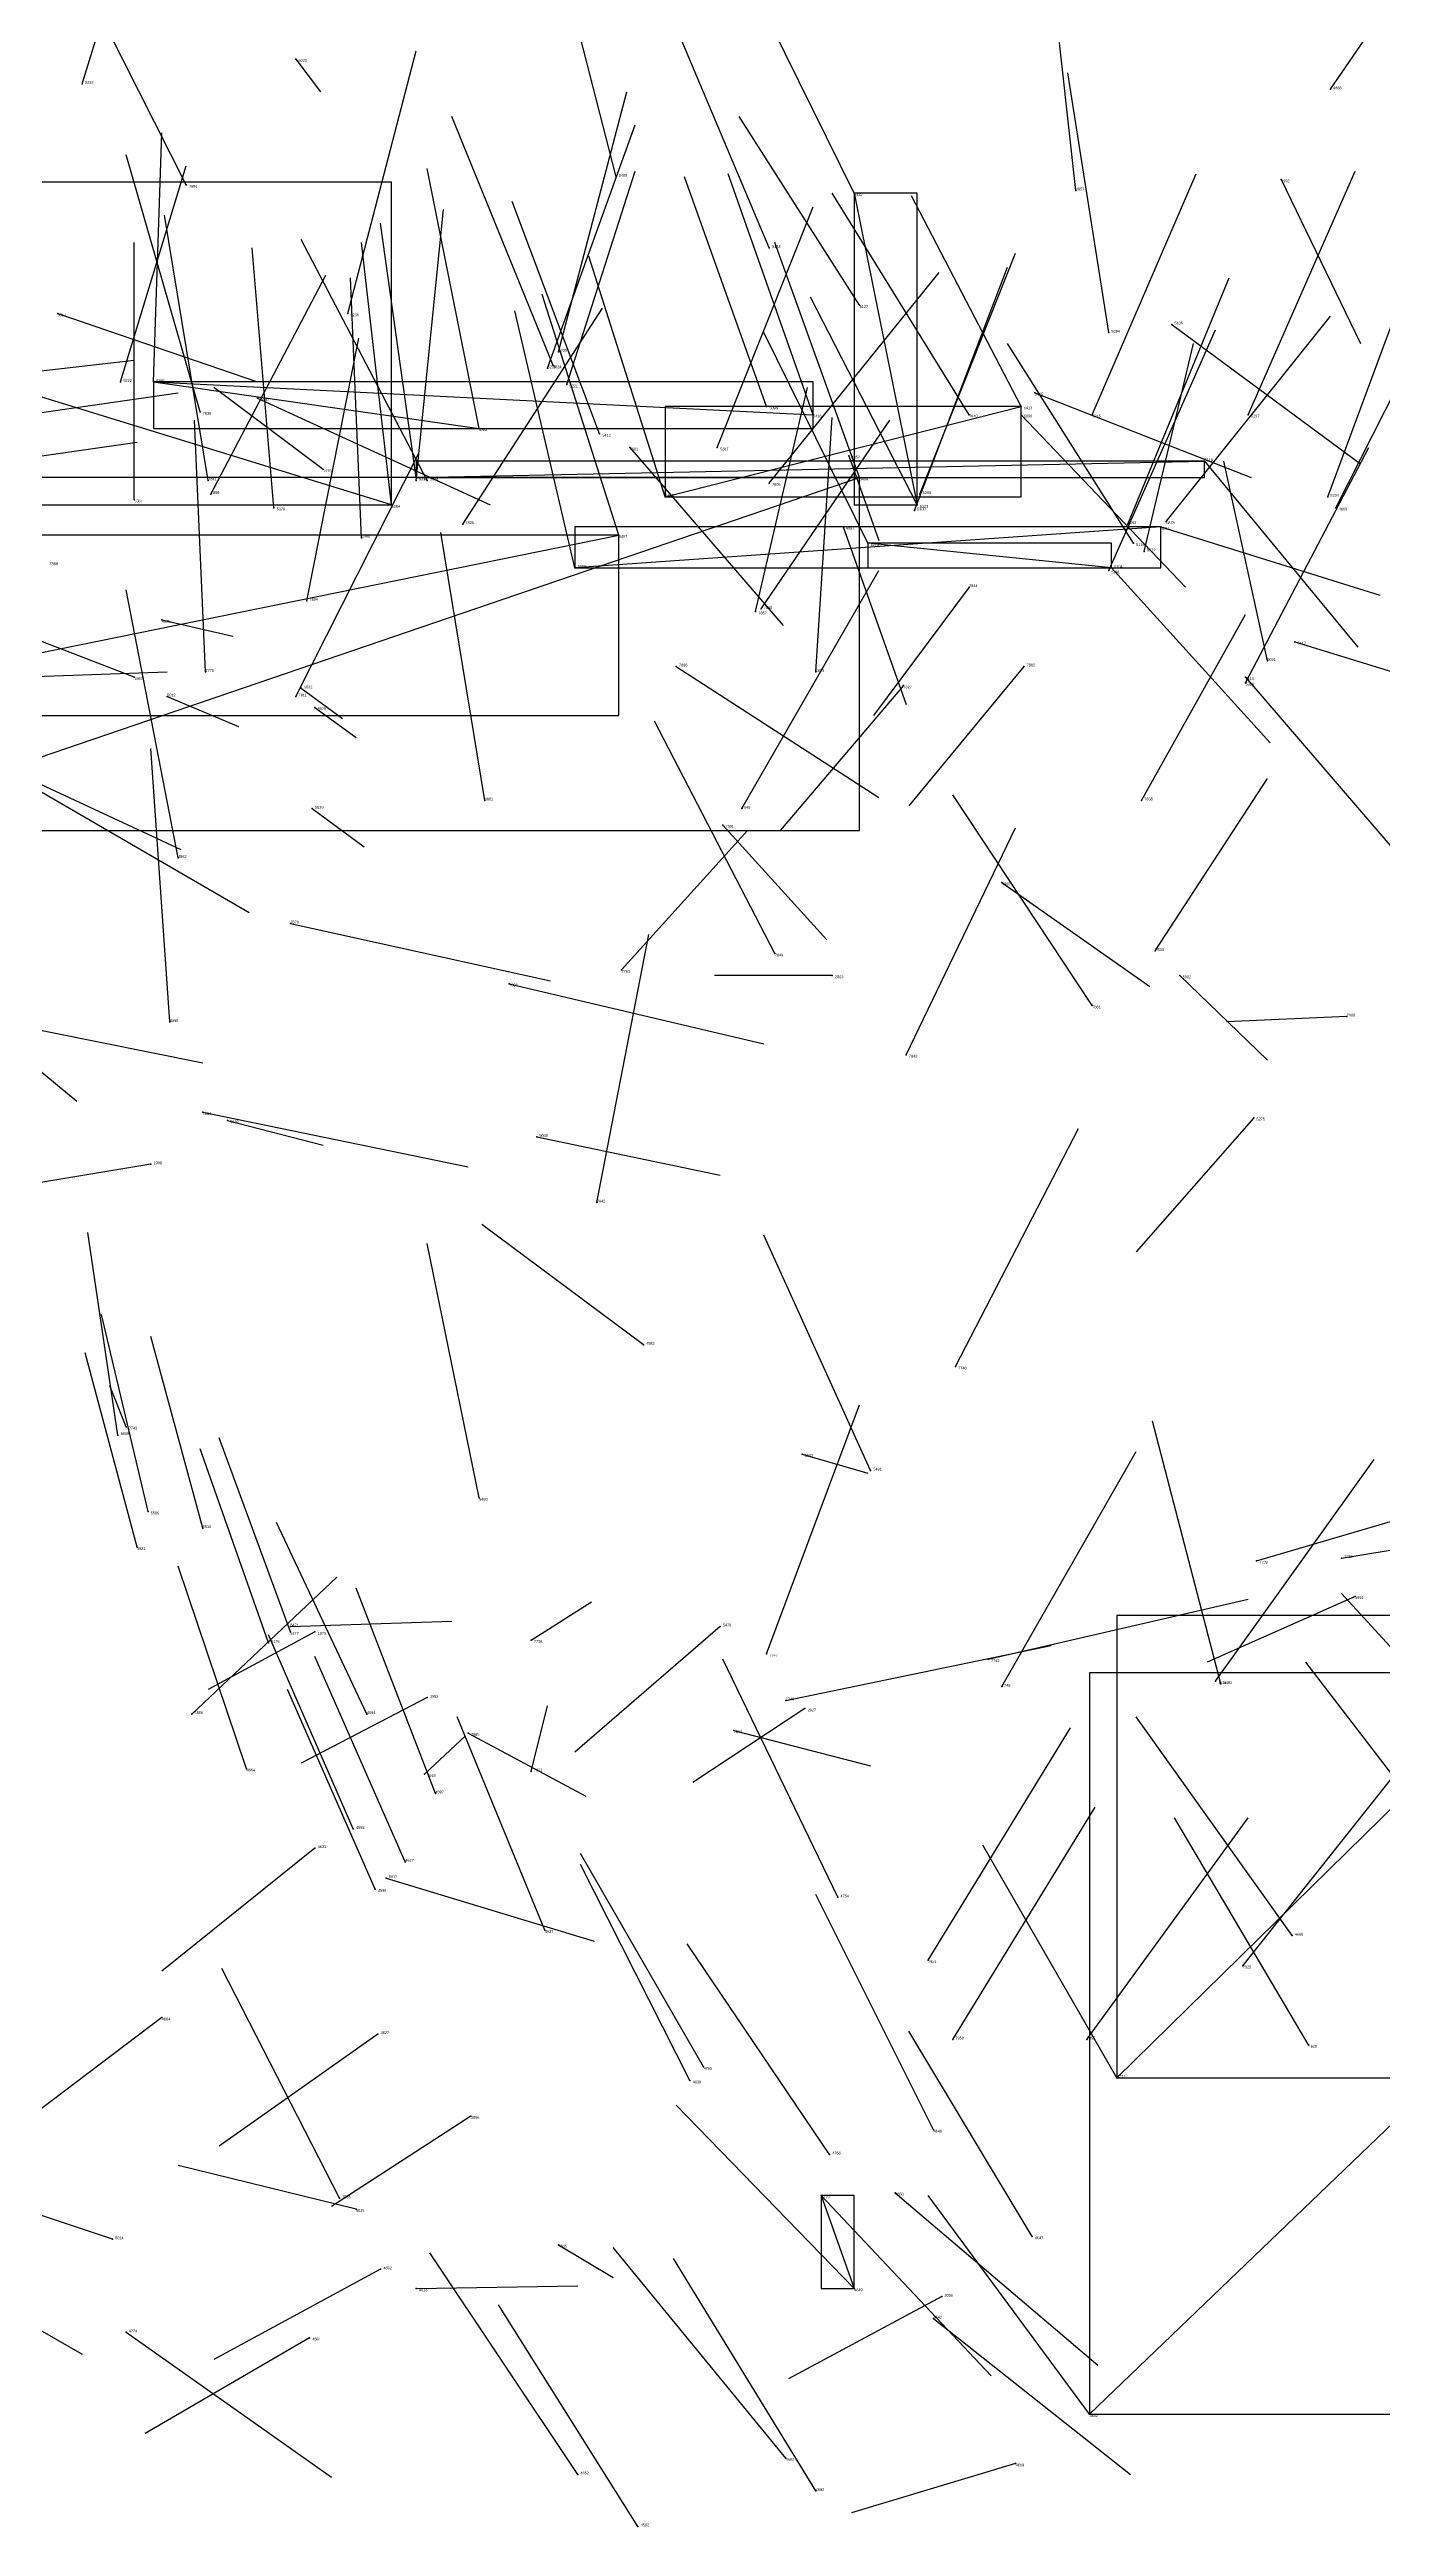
# Model space of a CAD drawing. Extents: x 59.1 to 70.8, y 600.3 to 605.1.
# Drawn here: x 68.806 to 69.293, y 603.572 to 604.478 of the extents above; entities that cross this region are included whole.
import ezdxf

# ---------------------------------------------------------------- set-up
doc = ezdxf.new("R2010")
doc.units = 0
for name, color, linetype in [('Clients', 3, 'CONTINUOUS'), ('Facilities', 3, 'CONTINUOUS'), ('Facilities_lines', 3, 'CONTINUOUS'), ('Min_max_boxes', 1, 'CONTINUOUS'), ('Normals', 1, 'CONTINUOUS'), ('Source_points', 5, 'CONTINUOUS'), ('Text', 3, 'CONTINUOUS')]:
    doc.layers.add(name, color=color, linetype=linetype)

msp = doc.modelspace()

# ---------------------------------------------------------------- linework, layer by layer
at = {"layer": 'Clients', "color": 5}
for p in [(69.085, 604.344, 455.883), (69.161, 604.347, 456), (68.963, 604.339, 455.884), (69.228, 604.327, 456.064), (69.102, 604.321, 455.944), (69.123, 604.311, 456.103), (69.014, 604.3, 455.913), (69.105, 604.297, 456.041), (68.998, 604.288, 455.849), (69.1, 603.659, 456.923), (69.186, 603.613, 457.175)]:
    msp.add_point(p, dxfattribs=at)
at = {"layer": 'Facilities', "color": 3}
for p in [(68.896, 604.474, 457.59), (68.818, 604.465, 454.705), (69.274, 604.463, 458.307), (69.013, 604.431, 455.925), (68.856, 604.428, 460.005), (69.1, 604.425, 455.892), (69.181, 604.426, 457.741), (69.256, 604.43, 457.382), (69.069, 604.405, 456.026), (68.809, 604.381, 455.513), (68.915, 604.381, 454.738), (69.102, 604.384, 456.117), (69.216, 604.377, 456.094), (69.193, 604.374, 455.212), (68.988, 604.361, 454.638), (68.99, 604.362, 457.678), (68.992, 604.367, 454.739), (68.832, 604.356, 454.251), (68.844, 604.356, 455.75), (68.882, 604.35, 460.753), (68.995, 604.355, 454.256), (69.166, 604.352, 456.22), (68.861, 604.345, 459.923), (69.068, 604.347, 456.044), (69.142, 604.344, 459.939), (69.161, 604.344, 456.169), (69.187, 604.344, 454.688), (69.244, 604.344, 454.628), (69.007, 604.337, 455.767), (69.018, 604.332, 460.291), (69.05, 604.332, 454.706), (68.906, 604.324, 449.609), (69.098, 604.329, 457.573), (68.864, 604.32, 459.929), (68.865, 604.315, 459.135), (68.94, 604.321, 455.786), (68.94, 604.32, 455.119), (68.944, 604.32, 457.686), (69.031, 604.314, 455.98), (69.069, 604.319, 458.556), (69.124, 604.315, 454.614), (69.273, 604.314, 454.578), (68.837, 604.313, 455.686), (68.888, 604.31, 455.564), (68.931, 604.311, 455.818), (69.122, 604.309, 454.702), (69.214, 604.305, 458.414), (69.276, 604.31, 458.383), (68.92, 604.299, 455.754), (68.957, 604.304, 459.151), (69.096, 604.303, 457.31), (69.2, 604.304, 454.662), (69.202, 604.297, 456.046), (69.212, 604.303, 456.23), (69.193, 604.287, 454.699), (69.194, 604.288, 456.168), (69.206, 604.294, 454.333), (69.142, 604.281, 459.268), (68.847, 604.269, 457.564), (68.9, 604.276, 458.55), (69.064, 604.272, 459.464), (69.066, 604.273, 459.178), (69.261, 604.261, 456.225), (68.863, 604.25, 458.549), (69.035, 604.252, 460.353), (69.086, 604.25, 458.321), (69.162, 604.252, 459.214), (69.251, 604.254, 457.377), (68.837, 604.248, 448.862), (68.849, 604.241, 457.533), (68.896, 604.241, 459.124), (68.898, 604.244, 457.48), (69.118, 604.245, 459.174), (69.243, 604.248, 456.099), (69.243, 604.246, 454.695), (68.903, 604.237, 457.502), (68.902, 604.2, 457.495), (68.965, 604.203, 458.28), (69.059, 604.2, 459.126), (69.205, 604.203, 459.401), (69.052, 604.194, 457.289), (68.853, 604.182, 458.32), (69.154, 604.173, 457.306), (68.894, 604.158, 460.662), (69.071, 604.147, 459.952), (69.21, 604.148, 459.224), (68.974, 604.136, 460.606), (69.015, 604.141, 462.052), (69.092, 604.139, 449.714), (69.219, 604.139, 457.339), (69.187, 604.128, 460.106), (69.28, 604.124, 449.815), (68.85, 604.122, 458.226), (69.119, 604.11, 459.196), (68.862, 604.089, 460.644), (69.246, 604.087, 454.298), (68.871, 604.086, 457.487), (68.984, 604.08, 457.259), (68.843, 604.07, 449.49), (69.006, 604.056, 459.476), (69.023, 604.004, 457.21), (69.137, 603.996, 459.116), (68.831, 603.971, 456.243), (68.834, 603.974, 462.141), (69.081, 603.964, 457.599), (69.106, 603.958, 458.286), (68.842, 603.943, 456.267), (68.963, 603.948, 458.325), (68.862, 603.937, 456.297), (68.838, 603.93, 456.405), (69.247, 603.925, 461.407), (69.278, 603.926, 462.012), (69.283, 603.912, 449.519), (68.894, 603.901, 457.638), (68.894, 603.899, 456.349), (68.903, 603.899, 449.583), (69.051, 603.901, 454.158), (68.886, 603.895, 456.29), (68.982, 603.896, 462.203), (69.068, 603.891, 459.309), (69.149, 603.889, 461.868), (69.154, 603.879, 459.105), (69.232, 603.881, 458.987), (69.234, 603.88, 458.29), (68.944, 603.875, 449.436), (69.075, 603.874, 461.783), (69.082, 603.871, 449.592), (68.858, 603.869, 453.965), (68.922, 603.869, 456.406), (68.959, 603.862, 461.952), (69.056, 603.863, 462.029), (68.878, 603.849, 456.423), (68.943, 603.847, 462.21), (68.982, 603.848, 462.328), (68.947, 603.84, 456.461), (68.917, 603.827, 456.339), (68.903, 603.82, 454.016), (68.929, 603.809, 460.822), (68.936, 603.815, 456.559), (68.925, 603.805, 456.496), (69.094, 603.802, 458.24), (68.987, 603.79, 456.573), (69.127, 603.779, 459.042), (69.26, 603.788, 456.846), (69.242, 603.777, 458.98), (68.847, 603.758, 454.044), (68.926, 603.752, 454.008), (69.136, 603.75, 459.028), (69.185, 603.75, 459.113), (69.266, 603.748, 456.785), (69.04, 603.735, 456.692), (69.045, 603.74, 456.758), (69.196, 603.736, 456.862), (68.96, 603.722, 449.292), (69.129, 603.717, 456.787), (69.091, 603.708, 456.871), (68.912, 603.692, 459.78), (69.088, 603.693, 456.824), (69.115, 603.694, 456.959), (68.918, 603.688, 460.861), (68.829, 603.677, 460.907), (68.992, 603.675, 457.516), (69.165, 603.678, 456.836), (68.927, 603.666, 453.85), (68.94, 603.659, 457.67), (69.132, 603.656, 449.519), (69.129, 603.648, 456.866), (68.834, 603.643, 458.25), (68.901, 603.641, 453.915), (68.999, 603.591, 457.03), (69.075, 603.597, 457.349), (69.159, 603.595, 454.065), (69.086, 603.585, 457.276), (69.021, 603.572, 457.376)]:
    msp.add_point(p, dxfattribs=at)
at = {"layer": 'Facilities_lines', "color": 3}
for p, q in [((68.931, 604.311, 455.818), (68.548, 604.429, 455.424)), ((69.1, 604.425, 455.892), (69.123, 604.311, 456.103)), ((68.844, 604.356, 455.75), (68.963, 604.339, 455.884)), ((68.844, 604.356, 455.75), (69.085, 604.344, 455.883)), ((69.031, 604.314, 455.98), (69.161, 604.347, 456)), ((68.94, 604.321, 455.786), (69.228, 604.327, 456.064)), ((68.724, 604.192, 456.036), (69.102, 604.321, 455.944)), ((68.69, 604.234, 455.984), (69.014, 604.3, 455.913)), ((69.212, 604.303, 456.23), (68.998, 604.288, 455.849)), ((69.194, 604.288, 456.168), (69.105, 604.297, 456.041)), ((69.196, 603.736, 456.862), (69.368, 603.905, 456.843)), ((69.468, 603.884, 457.108), (69.186, 603.613, 457.175)), ((69.088, 603.693, 456.824), (69.1, 603.659, 456.923))]:
    msp.add_line(p, q, dxfattribs=at)
at = {"layer": 'Min_max_boxes', "color": 1}
for p, q in [((68.931, 604.429, 455.424), (68.548, 604.429, 455.424)), ((68.931, 604.429, 455.818), (68.548, 604.429, 455.818)), ((68.931, 604.311, 455.424), (68.931, 604.429, 455.424)), ((68.931, 604.311, 455.818), (68.931, 604.429, 455.818)), ((68.931, 604.429, 455.424), (68.931, 604.429, 455.818)), ((69.123, 604.425, 455.892), (69.1, 604.425, 455.892)), ((69.1, 604.425, 455.892), (69.1, 604.311, 455.892)), ((69.123, 604.425, 456.103), (69.1, 604.425, 456.103)), ((69.1, 604.425, 456.103), (69.1, 604.311, 456.103)), ((69.1, 604.425, 455.892), (69.1, 604.425, 456.103)), ((69.123, 604.311, 455.892), (69.123, 604.425, 455.892)), ((69.123, 604.311, 456.103), (69.123, 604.425, 456.103)), ((69.123, 604.425, 455.892), (69.123, 604.425, 456.103)), ((69.085, 604.356, 455.75), (68.844, 604.356, 455.75)), ((68.844, 604.356, 455.75), (68.844, 604.339, 455.75)), ((69.085, 604.356, 455.884), (68.844, 604.356, 455.884)), ((68.844, 604.356, 455.884), (68.844, 604.339, 455.884)), ((68.844, 604.356, 455.75), (68.844, 604.356, 455.884)), ((69.085, 604.339, 455.75), (69.085, 604.356, 455.75)), ((69.085, 604.339, 455.884), (69.085, 604.356, 455.884)), ((69.085, 604.356, 455.75), (69.085, 604.356, 455.884)), ((69.161, 604.347, 455.98), (69.031, 604.347, 455.98)), ((69.031, 604.347, 455.98), (69.031, 604.314, 455.98)), ((69.161, 604.347, 456), (69.031, 604.347, 456)), ((69.031, 604.347, 456), (69.031, 604.314, 456)), ((69.031, 604.347, 455.98), (69.031, 604.347, 456)), ((69.161, 604.314, 455.98), (69.161, 604.347, 455.98)), ((69.161, 604.314, 456), (69.161, 604.347, 456)), ((69.161, 604.347, 455.98), (69.161, 604.347, 456)), ((68.844, 604.339, 455.75), (69.085, 604.339, 455.75)), ((68.844, 604.339, 455.884), (69.085, 604.339, 455.884)), ((68.844, 604.339, 455.75), (68.844, 604.339, 455.884)), ((69.085, 604.339, 455.75), (69.085, 604.339, 455.884)), ((69.228, 604.327, 455.786), (68.94, 604.327, 455.786)), ((68.94, 604.327, 455.786), (68.94, 604.321, 455.786)), ((69.228, 604.327, 456.064), (68.94, 604.327, 456.064)), ((68.94, 604.327, 456.064), (68.94, 604.321, 456.064)), ((68.94, 604.327, 455.786), (68.94, 604.327, 456.064)), ((69.228, 604.321, 455.786), (69.228, 604.327, 455.786)), ((69.228, 604.321, 456.064), (69.228, 604.327, 456.064)), ((69.228, 604.327, 455.786), (69.228, 604.327, 456.064)), ((69.102, 604.321, 455.944), (68.724, 604.321, 455.944)), ((69.102, 604.321, 456.036), (68.724, 604.321, 456.036)), ((68.94, 604.321, 455.786), (69.228, 604.321, 455.786)), ((68.94, 604.321, 456.064), (69.228, 604.321, 456.064)), ((68.94, 604.321, 455.786), (68.94, 604.321, 456.064)), ((69.031, 604.314, 455.98), (69.161, 604.314, 455.98)), ((69.031, 604.314, 456), (69.161, 604.314, 456)), ((69.031, 604.314, 455.98), (69.031, 604.314, 456)), ((69.102, 604.192, 455.944), (69.102, 604.321, 455.944)), ((69.102, 604.192, 456.036), (69.102, 604.321, 456.036)), ((69.102, 604.321, 455.944), (69.102, 604.321, 456.036)), ((69.161, 604.314, 455.98), (69.161, 604.314, 456)), ((69.228, 604.321, 455.786), (69.228, 604.321, 456.064)), ((68.548, 604.311, 455.424), (68.931, 604.311, 455.424)), ((68.548, 604.311, 455.818), (68.931, 604.311, 455.818)), ((68.931, 604.311, 455.424), (68.931, 604.311, 455.818)), ((69.1, 604.311, 455.892), (69.123, 604.311, 455.892)), ((69.1, 604.311, 456.103), (69.123, 604.311, 456.103)), ((69.1, 604.311, 455.892), (69.1, 604.311, 456.103)), ((69.123, 604.311, 455.892), (69.123, 604.311, 456.103)), ((69.014, 604.3, 455.913), (68.69, 604.3, 455.913)), ((69.014, 604.3, 455.984), (68.69, 604.3, 455.984)), ((69.212, 604.303, 455.849), (68.998, 604.303, 455.849)), ((68.998, 604.303, 455.849), (68.998, 604.288, 455.849)), ((69.212, 604.303, 456.23), (68.998, 604.303, 456.23)), ((68.998, 604.303, 456.23), (68.998, 604.288, 456.23)), ((68.998, 604.303, 455.849), (68.998, 604.303, 456.23)), ((69.014, 604.234, 455.913), (69.014, 604.3, 455.913)), ((69.014, 604.234, 455.984), (69.014, 604.3, 455.984)), ((69.014, 604.3, 455.913), (69.014, 604.3, 455.984)), ((69.194, 604.297, 456.041), (69.105, 604.297, 456.041)), ((69.105, 604.297, 456.041), (69.105, 604.288, 456.041)), ((69.194, 604.297, 456.168), (69.105, 604.297, 456.168)), ((69.105, 604.297, 456.168), (69.105, 604.288, 456.168)), ((69.105, 604.297, 456.041), (69.105, 604.297, 456.168)), ((69.194, 604.288, 456.041), (69.194, 604.297, 456.041)), ((69.194, 604.288, 456.168), (69.194, 604.297, 456.168)), ((69.194, 604.297, 456.041), (69.194, 604.297, 456.168)), ((69.212, 604.288, 455.849), (69.212, 604.303, 455.849)), ((69.212, 604.288, 456.23), (69.212, 604.303, 456.23)), ((69.212, 604.303, 455.849), (69.212, 604.303, 456.23)), ((68.998, 604.288, 455.849), (69.212, 604.288, 455.849)), ((68.998, 604.288, 456.23), (69.212, 604.288, 456.23)), ((68.998, 604.288, 455.849), (68.998, 604.288, 456.23)), ((69.105, 604.288, 456.041), (69.194, 604.288, 456.041)), ((69.105, 604.288, 456.168), (69.194, 604.288, 456.168)), ((69.105, 604.288, 456.041), (69.105, 604.288, 456.168)), ((69.194, 604.288, 456.041), (69.194, 604.288, 456.168)), ((69.212, 604.288, 455.849), (69.212, 604.288, 456.23)), ((68.69, 604.234, 455.913), (69.014, 604.234, 455.913)), ((68.69, 604.234, 455.984), (69.014, 604.234, 455.984)), ((69.014, 604.234, 455.913), (69.014, 604.234, 455.984)), ((68.724, 604.192, 455.944), (69.102, 604.192, 455.944)), ((68.724, 604.192, 456.036), (69.102, 604.192, 456.036)), ((69.102, 604.192, 455.944), (69.102, 604.192, 456.036)), ((69.368, 603.905, 456.843), (69.196, 603.905, 456.843)), ((69.196, 603.905, 456.843), (69.196, 603.736, 456.843)), ((69.368, 603.905, 456.862), (69.196, 603.905, 456.862)), ((69.196, 603.905, 456.862), (69.196, 603.736, 456.862)), ((69.196, 603.905, 456.843), (69.196, 603.905, 456.862)), ((69.468, 603.884, 457.108), (69.186, 603.884, 457.108)), ((69.186, 603.884, 457.108), (69.186, 603.613, 457.108)), ((69.468, 603.884, 457.175), (69.186, 603.884, 457.175)), ((69.186, 603.884, 457.175), (69.186, 603.613, 457.175)), ((69.186, 603.884, 457.108), (69.186, 603.884, 457.175)), ((69.196, 603.736, 456.843), (69.368, 603.736, 456.843)), ((69.196, 603.736, 456.862), (69.368, 603.736, 456.862)), ((69.196, 603.736, 456.843), (69.196, 603.736, 456.862)), ((69.1, 603.693, 456.824), (69.088, 603.693, 456.824)), ((69.088, 603.693, 456.824), (69.088, 603.659, 456.824)), ((69.1, 603.693, 456.923), (69.088, 603.693, 456.923)), ((69.088, 603.693, 456.923), (69.088, 603.659, 456.923)), ((69.088, 603.693, 456.824), (69.088, 603.693, 456.923)), ((69.1, 603.659, 456.824), (69.1, 603.693, 456.824)), ((69.1, 603.659, 456.923), (69.1, 603.693, 456.923)), ((69.1, 603.693, 456.824), (69.1, 603.693, 456.923)), ((69.088, 603.659, 456.824), (69.1, 603.659, 456.824)), ((69.088, 603.659, 456.923), (69.1, 603.659, 456.923)), ((69.088, 603.659, 456.824), (69.088, 603.659, 456.923)), ((69.1, 603.659, 456.824), (69.1, 603.659, 456.923)), ((69.186, 603.613, 457.108), (69.468, 603.613, 457.108)), ((69.186, 603.613, 457.175), (69.468, 603.613, 457.175)), ((69.186, 603.613, 457.108), (69.186, 603.613, 457.175))]:
    msp.add_line(p, q, dxfattribs=at)
at = {"layer": 'Normals', "color": 1}
for p, q in [((68.818, 604.465, 454.705), (68.847, 604.559, 454.687)), ((69.274, 604.463, 458.307), (69.324, 604.536, 458.354)), ((69.181, 604.426, 457.741), (69.17, 604.525, 457.734)), ((68.856, 604.428, 460.005), (68.811, 604.517, 460.009)), ((69.013, 604.431, 455.925), (68.99, 604.521, 455.962)), ((69.1, 604.425, 455.892), (69.061, 604.504, 455.939)), ((68.915, 604.381, 454.738), (68.94, 604.477, 454.728)), ((69.069, 604.405, 456.026), (69.036, 604.483, 456.079)), ((68.896, 604.474, 457.59), (68.905, 604.462, 457.689)), ((69.193, 604.374, 455.212), (69.178, 604.469, 455.186)), ((68.992, 604.367, 454.739), (69.017, 604.462, 454.72)), ((68.99, 604.362, 457.678), (68.953, 604.453, 457.661)), ((68.988, 604.361, 454.638), (69.02, 604.45, 454.606)), ((69.102, 604.384, 456.117), (69.058, 604.453, 456.175)), ((68.844, 604.356, 455.75), (68.847, 604.447, 455.791)), ((68.832, 604.356, 454.251), (68.856, 604.435, 454.195)), ((68.861, 604.345, 459.923), (68.834, 604.439, 459.902)), ((68.963, 604.339, 455.884), (68.944, 604.434, 455.909)), ((68.995, 604.355, 454.256), (69.02, 604.433, 454.198)), ((69.068, 604.347, 456.044), (69.038, 604.431, 456.09)), ((69.085, 604.344, 455.883), (69.054, 604.432, 455.918)), ((69.187, 604.344, 454.688), (69.225, 604.432, 454.659)), ((69.244, 604.344, 454.628), (69.283, 604.433, 454.604)), ((69.007, 604.337, 455.767), (68.975, 604.422, 455.81)), ((69.142, 604.344, 459.939), (69.092, 604.425, 459.91)), ((69.161, 604.347, 456), (69.121, 604.424, 456.05)), ((69.256, 604.43, 457.382), (69.285, 604.37, 457.457)), ((68.864, 604.32, 459.929), (68.848, 604.417, 459.909)), ((68.94, 604.321, 455.786), (68.927, 604.414, 455.82)), ((68.94, 604.32, 455.119), (68.95, 604.419, 455.123)), ((69.05, 604.332, 454.706), (69.085, 604.42, 454.674)), ((68.837, 604.313, 455.686), (68.837, 604.407, 455.721)), ((68.888, 604.31, 455.564), (68.88, 604.405, 455.593)), ((68.944, 604.32, 457.686), (68.898, 604.408, 457.673)), ((68.931, 604.311, 455.818), (68.92, 604.407, 455.843)), ((69.102, 604.321, 455.944), (69.071, 604.407, 455.985)), ((68.865, 604.315, 459.135), (68.907, 604.395, 459.178)), ((69.031, 604.314, 455.98), (69.003, 604.402, 456.019)), ((69.069, 604.319, 458.556), (69.131, 604.396, 458.571)), ((69.122, 604.309, 454.702), (69.156, 604.398, 454.673)), ((69.124, 604.315, 454.614), (69.159, 604.403, 454.582)), ((69.273, 604.314, 454.578), (69.306, 604.403, 454.547)), ((68.92, 604.299, 455.754), (68.916, 604.394, 455.785)), ((69.014, 604.3, 455.913), (68.986, 604.388, 455.95)), ((69.123, 604.311, 456.103), (69.084, 604.387, 456.155)), ((69.2, 604.304, 454.662), (69.237, 604.394, 454.638)), ((69.276, 604.31, 458.383), (69.318, 604.393, 458.42)), ((68.809, 604.381, 455.513), (68.882, 604.356, 455.449)), ((68.957, 604.304, 459.151), (69.008, 604.383, 459.184)), ((68.998, 604.288, 455.849), (68.976, 604.382, 455.876)), ((69.214, 604.305, 458.414), (69.274, 604.38, 458.442)), ((69.216, 604.377, 456.094), (69.285, 604.326, 456.042)), ((68.9, 604.276, 458.55), (68.919, 604.372, 458.528)), ((69.105, 604.297, 456.041), (69.067, 604.374, 456.092)), ((69.202, 604.297, 456.046), (69.156, 604.37, 456.096)), ((69.193, 604.287, 454.699), (69.232, 604.375, 454.671)), ((69.206, 604.294, 454.333), (69.224, 604.37, 454.27)), ((68.75, 604.354, 455.478), (68.837, 604.364, 455.429)), ((68.763, 604.339, 455.539), (68.853, 604.352, 455.498)), ((68.906, 604.324, 449.609), (68.866, 604.354, 449.695)), ((68.882, 604.35, 460.753), (68.967, 604.311, 460.788)), ((69.064, 604.272, 459.464), (69.083, 604.354, 459.41)), ((69.166, 604.352, 456.22), (69.245, 604.321, 456.166)), ((68.863, 604.25, 458.549), (68.859, 604.342, 458.51)), ((69.066, 604.273, 459.178), (69.113, 604.342, 459.123)), ((69.086, 604.25, 458.321), (69.092, 604.343, 458.358)), ((69.161, 604.344, 456.169), (69.221, 604.281, 456.119)), ((68.748, 604.321, 455.554), (68.838, 604.334, 455.513)), ((69.018, 604.332, 460.291), (69.074, 604.267, 460.342)), ((69.243, 604.246, 454.695), (69.288, 604.332, 454.671)), ((68.896, 604.241, 459.124), (68.941, 604.33, 459.117)), ((69.098, 604.329, 457.573), (69.109, 604.298, 457.667)), ((69.228, 604.327, 456.064), (69.284, 604.259, 456.017)), ((69.251, 604.254, 457.377), (69.235, 604.327, 457.311)), ((68.965, 604.203, 458.28), (68.949, 604.301, 458.294)), ((69.096, 604.303, 457.31), (69.119, 604.238, 457.382)), ((69.212, 604.303, 456.23), (69.292, 604.278, 456.175)), ((69.059, 604.2, 459.126), (69.109, 604.287, 459.124)), ((69.194, 604.288, 456.168), (69.252, 604.224, 456.118)), ((68.853, 604.182, 458.32), (68.834, 604.28, 458.325)), ((69.142, 604.281, 459.268), (69.107, 604.234, 459.349)), ((68.847, 604.269, 457.564), (68.873, 604.263, 457.66)), ((69.205, 604.203, 459.401), (69.243, 604.271, 459.338)), ((68.837, 604.248, 448.862), (68.788, 604.267, 448.947)), ((69.261, 604.261, 456.225), (69.339, 604.237, 456.167)), ((68.762, 604.247, 457.707), (68.849, 604.25, 457.756)), ((69.035, 604.252, 460.353), (69.109, 604.204, 460.401)), ((69.162, 604.252, 459.214), (69.12, 604.201, 459.289)), ((68.849, 604.241, 457.533), (68.875, 604.23, 457.629)), ((68.898, 604.244, 457.48), (68.913, 604.233, 457.578)), ((69.118, 604.245, 459.174), (69.073, 604.192, 459.246)), ((69.243, 604.248, 456.099), (69.298, 604.184, 456.045)), ((68.903, 604.237, 457.502), (68.918, 604.226, 457.6)), ((69.071, 604.147, 459.952), (69.027, 604.232, 459.923)), ((68.764, 604.227, 460.425), (68.854, 604.185, 460.437)), ((68.85, 604.122, 458.226), (68.843, 604.222, 458.219)), ((68.793, 604.212, 460.351), (68.879, 604.162, 460.359)), ((69.187, 604.128, 460.106), (69.136, 604.205, 460.068)), ((69.21, 604.148, 459.224), (69.251, 604.211, 459.158)), ((68.902, 604.2, 457.495), (68.921, 604.186, 457.592)), ((69.015, 604.141, 462.052), (69.061, 604.192, 462.125)), ((69.052, 604.194, 457.289), (69.09, 604.152, 457.371)), ((69.119, 604.11, 459.196), (69.159, 604.193, 459.157)), ((69.154, 604.173, 457.306), (69.208, 604.135, 457.381)), ((68.741, 604.155, 460.066), (68.816, 604.093, 460.044)), ((68.894, 604.158, 460.662), (68.989, 604.137, 460.686)), ((69.006, 604.056, 459.476), (69.025, 604.154, 459.469)), ((68.974, 604.136, 460.606), (69.067, 604.114, 460.636)), ((69.092, 604.139, 449.714), (69.049, 604.139, 449.804)), ((69.219, 604.139, 457.339), (69.251, 604.108, 457.428)), ((69.28, 604.124, 449.815), (69.236, 604.122, 449.905)), ((68.783, 604.123, 457.641), (68.862, 604.107, 457.7)), ((68.862, 604.089, 460.644), (68.959, 604.069, 460.658)), ((69.246, 604.087, 454.298), (69.203, 604.038, 454.374)), ((68.871, 604.086, 457.487), (68.906, 604.077, 457.58)), ((68.984, 604.08, 457.259), (69.051, 604.066, 457.332)), ((69.137, 603.996, 459.116), (69.182, 604.083, 459.098)), ((68.843, 604.07, 449.49), (68.789, 604.061, 449.574)), ((68.831, 603.971, 456.243), (68.82, 604.045, 456.309)), ((69.023, 604.004, 457.21), (68.964, 604.048, 457.143)), ((69.106, 603.958, 458.286), (69.067, 604.044, 458.319)), ((68.963, 603.948, 458.325), (68.944, 604.041, 458.294)), ((68.842, 603.943, 456.267), (68.825, 604.015, 456.334)), ((68.862, 603.937, 456.297), (68.843, 604.007, 456.365)), ((68.838, 603.93, 456.405), (68.819, 604.001, 456.472)), ((68.834, 603.974, 462.141), (68.828, 603.989, 462.24)), ((69.068, 603.891, 459.309), (69.102, 603.982, 459.333)), ((68.894, 603.899, 456.349), (68.868, 603.97, 456.415)), ((69.234, 603.88, 458.29), (69.209, 603.976, 458.305)), ((68.886, 603.895, 456.29), (68.861, 603.966, 456.356)), ((69.081, 603.964, 457.599), (69.105, 603.957, 457.696)), ((69.154, 603.879, 459.105), (69.203, 603.965, 459.094)), ((69.232, 603.881, 458.987), (69.29, 603.962, 458.976)), ((69.247, 603.925, 461.407), (69.342, 603.953, 461.392)), ((68.922, 603.869, 456.406), (68.889, 603.939, 456.469)), ((69.278, 603.926, 462.012), (69.357, 603.939, 462.072)), ((68.878, 603.849, 456.423), (68.853, 603.923, 456.486)), ((68.858, 603.869, 453.965), (68.911, 603.919, 453.897)), ((68.947, 603.84, 456.461), (68.918, 603.915, 456.521)), ((68.982, 603.896, 462.203), (69.004, 603.91, 462.299)), ((69.149, 603.889, 461.868), (69.244, 603.911, 461.892)), ((69.283, 603.912, 449.519), (69.229, 603.888, 449.6)), ((69.345, 603.84, 456.802), (69.278, 603.913, 456.818)), ((68.903, 603.899, 449.583), (68.864, 603.878, 449.673)), ((68.917, 603.827, 456.339), (68.886, 603.898, 456.402)), ((68.894, 603.901, 457.638), (68.953, 603.903, 457.719)), ((69.051, 603.901, 454.158), (68.998, 603.855, 454.229)), ((68.936, 603.815, 456.559), (68.903, 603.89, 456.616)), ((69.094, 603.802, 458.24), (69.052, 603.889, 458.215)), ((69.075, 603.874, 461.783), (69.172, 603.894, 461.797)), ((69.324, 603.811, 456.815), (69.265, 603.888, 456.838)), ((68.925, 603.805, 456.496), (68.893, 603.878, 456.556)), ((68.944, 603.875, 449.436), (68.898, 603.851, 449.521)), ((68.982, 603.848, 462.328), (68.988, 603.872, 462.425)), ((69.082, 603.871, 449.592), (69.041, 603.844, 449.679)), ((68.943, 603.847, 462.21), (68.958, 603.861, 462.308)), ((68.987, 603.79, 456.573), (68.955, 603.868, 456.628)), ((68.959, 603.862, 461.952), (69.002, 603.839, 462.04)), ((69.056, 603.863, 462.029), (69.106, 603.85, 462.114)), ((69.127, 603.779, 459.042), (69.179, 603.864, 459.033)), ((69.26, 603.788, 456.846), (69.203, 603.868, 456.864)), ((69.242, 603.777, 458.98), (69.304, 603.855, 458.967)), ((69.136, 603.75, 459.028), (69.188, 603.835, 459.019)), ((69.185, 603.75, 459.113), (69.244, 603.831, 459.116)), ((69.266, 603.748, 456.785), (69.217, 603.831, 456.812)), ((68.903, 603.82, 454.016), (68.847, 603.775, 454.085)), ((69.045, 603.74, 456.758), (69, 603.818, 456.801)), ((69.196, 603.736, 456.862), (69.147, 603.821, 456.882)), ((68.929, 603.809, 460.822), (69.005, 603.786, 460.761)), ((69.04, 603.735, 456.692), (69, 603.814, 456.739)), ((69.129, 603.717, 456.787), (69.086, 603.803, 456.814)), ((69.091, 603.708, 456.871), (69.039, 603.785, 456.907)), ((68.912, 603.692, 459.78), (68.869, 603.776, 459.748)), ((68.847, 603.758, 454.044), (68.789, 603.714, 454.113)), ((68.926, 603.752, 454.008), (68.868, 603.711, 454.079)), ((69.165, 603.678, 456.836), (69.12, 603.753, 456.884)), ((69.1, 603.659, 456.923), (69.035, 603.726, 456.959)), ((68.96, 603.722, 449.292), (68.909, 603.689, 449.372)), ((68.829, 603.677, 460.907), (68.766, 603.698, 460.982)), ((68.918, 603.688, 460.861), (68.853, 603.704, 460.936)), ((69.088, 603.693, 456.824), (69.15, 603.627, 456.782)), ((69.115, 603.694, 456.959), (69.189, 603.631, 456.935)), ((69.186, 603.613, 457.175), (69.127, 603.693, 457.189)), ((68.999, 603.591, 457.03), (68.945, 603.672, 457.052)), ((68.992, 603.675, 457.516), (69.012, 603.663, 457.613)), ((69.075, 603.597, 457.349), (69.012, 603.674, 457.343)), ((68.927, 603.666, 453.85), (68.866, 603.633, 453.922)), ((69.086, 603.585, 457.276), (69.034, 603.67, 457.282)), ((68.776, 603.659, 457.585), (68.818, 603.635, 457.673)), ((68.94, 603.659, 457.67), (68.999, 603.66, 457.751)), ((69.021, 603.572, 457.376), (68.97, 603.653, 457.346)), ((69.132, 603.656, 449.519), (69.076, 603.626, 449.597)), ((69.129, 603.648, 456.866), (69.201, 603.591, 456.826)), ((68.834, 603.643, 458.25), (68.909, 603.59, 458.289)), ((68.901, 603.641, 453.915), (68.841, 603.606, 453.987)), ((69.159, 603.595, 454.065), (69.099, 603.577, 454.143))]:
    msp.add_line(p, q, dxfattribs=at)
at = {"layer": 'Source_points', "color": 5}
for p in [(68.896, 604.474, 457.59), (68.818, 604.465, 454.705), (69.274, 604.463, 458.307), (69.013, 604.431, 455.925), (68.856, 604.428, 460.005), (69.1, 604.425, 455.892), (69.181, 604.426, 457.741), (69.256, 604.43, 457.382), (69.069, 604.405, 456.026), (68.809, 604.381, 455.513), (68.915, 604.381, 454.738), (69.102, 604.384, 456.117), (69.216, 604.377, 456.094), (69.193, 604.374, 455.212), (68.988, 604.361, 454.638), (68.99, 604.362, 457.678), (68.992, 604.367, 454.739), (68.832, 604.356, 454.251), (68.844, 604.356, 455.75), (68.882, 604.35, 460.753), (68.995, 604.355, 454.256), (69.166, 604.352, 456.22), (68.861, 604.345, 459.923), (69.068, 604.347, 456.044), (69.085, 604.344, 455.883), (69.142, 604.344, 459.939), (69.161, 604.347, 456), (69.161, 604.344, 456.169), (69.187, 604.344, 454.688), (69.244, 604.344, 454.628), (68.963, 604.339, 455.884), (69.007, 604.337, 455.767), (69.018, 604.332, 460.291), (69.05, 604.332, 454.706), (68.906, 604.324, 449.609), (69.098, 604.329, 457.573), (69.228, 604.327, 456.064), (68.864, 604.32, 459.929), (68.865, 604.315, 459.135), (68.94, 604.321, 455.786), (68.94, 604.32, 455.119), (68.944, 604.32, 457.686), (69.031, 604.314, 455.98), (69.069, 604.319, 458.556), (69.102, 604.321, 455.944), (69.124, 604.315, 454.614), (69.273, 604.314, 454.578), (68.837, 604.313, 455.686), (68.888, 604.31, 455.564), (68.931, 604.311, 455.818), (69.122, 604.309, 454.702), (69.123, 604.311, 456.103), (69.214, 604.305, 458.414), (69.276, 604.31, 458.383), (68.92, 604.299, 455.754), (68.957, 604.304, 459.151), (69.014, 604.3, 455.913), (69.096, 604.303, 457.31), (69.105, 604.297, 456.041), (69.2, 604.304, 454.662), (69.202, 604.297, 456.046), (69.212, 604.303, 456.23), (68.998, 604.288, 455.849), (69.193, 604.287, 454.699), (69.194, 604.288, 456.168), (69.206, 604.294, 454.333), (69.142, 604.281, 459.268), (68.847, 604.269, 457.564), (68.9, 604.276, 458.55), (69.064, 604.272, 459.464), (69.066, 604.273, 459.178), (69.261, 604.261, 456.225), (68.863, 604.25, 458.549), (69.035, 604.252, 460.353), (69.086, 604.25, 458.321), (69.162, 604.252, 459.214), (69.251, 604.254, 457.377), (68.837, 604.248, 448.862), (68.849, 604.241, 457.533), (68.896, 604.241, 459.124), (68.898, 604.244, 457.48), (69.118, 604.245, 459.174), (69.243, 604.248, 456.099), (69.243, 604.246, 454.695), (68.903, 604.237, 457.502), (68.902, 604.2, 457.495), (68.965, 604.203, 458.28), (69.059, 604.2, 459.126), (69.205, 604.203, 459.401), (69.052, 604.194, 457.289), (68.853, 604.182, 458.32), (69.154, 604.173, 457.306), (68.894, 604.158, 460.662), (69.071, 604.147, 459.952), (69.21, 604.148, 459.224), (68.974, 604.136, 460.606), (69.015, 604.141, 462.052), (69.092, 604.139, 449.714), (69.219, 604.139, 457.339), (69.187, 604.128, 460.106), (69.28, 604.124, 449.815), (68.85, 604.122, 458.226), (69.119, 604.11, 459.196), (68.862, 604.089, 460.644), (69.246, 604.087, 454.298), (68.871, 604.086, 457.487), (68.984, 604.08, 457.259), (68.843, 604.07, 449.49), (69.006, 604.056, 459.476), (69.023, 604.004, 457.21), (69.137, 603.996, 459.116), (68.831, 603.971, 456.243), (68.834, 603.974, 462.141), (69.081, 603.964, 457.599), (69.106, 603.958, 458.286), (68.842, 603.943, 456.267), (68.963, 603.948, 458.325), (68.862, 603.937, 456.297), (68.838, 603.93, 456.405), (69.247, 603.925, 461.407), (69.278, 603.926, 462.012), (69.283, 603.912, 449.519), (68.894, 603.901, 457.638), (68.894, 603.899, 456.349), (68.903, 603.899, 449.583), (69.051, 603.901, 454.158), (68.886, 603.895, 456.29), (68.982, 603.896, 462.203), (69.068, 603.891, 459.309), (69.149, 603.889, 461.868), (69.154, 603.879, 459.105), (69.232, 603.881, 458.987), (69.234, 603.88, 458.29), (68.944, 603.875, 449.436), (69.075, 603.874, 461.783), (69.082, 603.871, 449.592), (68.858, 603.869, 453.965), (68.922, 603.869, 456.406), (68.959, 603.862, 461.952), (69.056, 603.863, 462.029), (68.878, 603.849, 456.423), (68.943, 603.847, 462.21), (68.982, 603.848, 462.328), (68.947, 603.84, 456.461), (68.917, 603.827, 456.339), (68.903, 603.82, 454.016), (68.929, 603.809, 460.822), (68.936, 603.815, 456.559), (68.925, 603.805, 456.496), (69.094, 603.802, 458.24), (68.987, 603.79, 456.573), (69.127, 603.779, 459.042), (69.26, 603.788, 456.846), (69.242, 603.777, 458.98), (68.847, 603.758, 454.044), (68.926, 603.752, 454.008), (69.136, 603.75, 459.028), (69.185, 603.75, 459.113), (69.266, 603.748, 456.785), (69.04, 603.735, 456.692), (69.045, 603.74, 456.758), (69.196, 603.736, 456.862), (68.96, 603.722, 449.292), (69.129, 603.717, 456.787), (69.091, 603.708, 456.871), (68.912, 603.692, 459.78), (69.088, 603.693, 456.824), (69.115, 603.694, 456.959), (68.918, 603.688, 460.861), (68.829, 603.677, 460.907), (68.992, 603.675, 457.516), (69.165, 603.678, 456.836), (68.927, 603.666, 453.85), (68.94, 603.659, 457.67), (69.1, 603.659, 456.923), (69.132, 603.656, 449.519), (69.129, 603.648, 456.866), (68.834, 603.643, 458.25), (68.901, 603.641, 453.915), (69.186, 603.613, 457.175), (68.999, 603.591, 457.03), (69.075, 603.597, 457.349), (69.159, 603.595, 454.065), (69.086, 603.585, 457.276), (69.021, 603.572, 457.376)]:
    msp.add_point(p, dxfattribs=at)

# ---------------------------------------------------------------- texts
at = {"layer": 'Text', "color": 3}
for s, p in [('5023', (68.897, 604.473, 457.59)), ('5252', (68.819, 604.465, 454.705)), ('4868', (69.275, 604.463, 458.307)), ('5409', (69.014, 604.431, 455.925)), ('7691', (68.857, 604.427, 460.005)), ('5432', (69.1, 604.424, 455.892)), ('4957', (69.181, 604.426, 457.741)), ('4992', (69.256, 604.429, 457.382)), ('5133', (69.07, 604.405, 456.026)), ('5357', (68.809, 604.38, 455.513)), ('5236', (68.916, 604.38, 454.738)), ('5127', (69.102, 604.383, 456.117)), ('5106', (69.217, 604.377, 456.094)), ('5239', (68.992, 604.367, 454.739)), ('5394', (69.194, 604.374, 455.212)), ('5235', (68.988, 604.361, 454.638)), ('5024', (68.99, 604.361, 457.678)), ('5222', (68.833, 604.356, 454.251)), ('5365', (68.845, 604.356, 455.75)), ('7680', (68.883, 604.349, 460.753)), ('5221', (68.996, 604.354, 454.256)), ('5115', (69.166, 604.351, 456.22)), ('7835', (68.862, 604.344, 459.923)), ('5098', (69.069, 604.346, 456.044)), ('5416', (69.085, 604.343, 455.883)), ('7840', (69.142, 604.343, 459.939)), ('5413', (69.162, 604.346, 456)), ('5096', (69.162, 604.343, 456.169)), ('5315', (69.187, 604.343, 454.688)), ('5297', (69.245, 604.343, 454.628)), ('5381', (68.963, 604.338, 455.884)), ('5412', (69.008, 604.336, 455.767)), ('7681', (69.018, 604.331, 460.291)), ('5287', (69.051, 604.331, 454.706)), ('1976', (68.906, 604.323, 449.609)), ('4952', (69.099, 604.328, 457.573)), ('5119', (69.228, 604.327, 456.064)), ('7841', (68.864, 604.32, 459.929)), ('7859', (68.865, 604.315, 459.135)), ('5335', (68.941, 604.32, 455.119)), ('5373', (68.941, 604.32, 455.786)), ('5018', (68.945, 604.32, 457.686)), ('5405', (69.031, 604.314, 455.98)), ('7805', (69.07, 604.318, 458.556)), ('5406', (69.102, 604.32, 455.944)), ('5295', (69.125, 604.315, 454.614)), ('5294', (69.274, 604.314, 454.578)), ('5367', (68.837, 604.312, 455.686)), ('5376', (68.889, 604.309, 455.564)), ('5384', (68.931, 604.31, 455.818)), ('7826', (68.958, 604.304, 459.151)), ('5300', (69.123, 604.309, 454.702)), ('5123', (69.124, 604.31, 456.103)), ('5292', (69.2, 604.304, 454.662)), ('4878', (69.214, 604.304, 458.414)), ('4869', (69.277, 604.309, 458.383)), ('5390', (68.92, 604.299, 455.754)), ('5407', (69.014, 604.299, 455.913)), ('4997', (69.097, 604.302, 457.31)), ('5075', (69.106, 604.296, 456.041)), ('5116', (69.203, 604.296, 456.046)), ('5107', (69.212, 604.302, 456.23)), ('7869', (68.806, 604.289, 460.005)), ('5389', (68.999, 604.288, 455.849)), ('5291', (69.194, 604.286, 454.699)), ('5104', (69.195, 604.288, 456.168)), ('5272', (69.207, 604.294, 454.333)), ('7844', (69.142, 604.281, 459.268)), ('4996', (68.847, 604.268, 457.564)), ('7804', (68.901, 604.276, 458.55)), ('7857', (69.065, 604.271, 459.464)), ('7830', (69.067, 604.273, 459.178)), ('5117', (69.262, 604.26, 456.225)), ('7775', (68.863, 604.25, 458.549)), ('7886', (69.036, 604.252, 460.353)), ('4875', (69.086, 604.25, 458.321)), ('7862', (69.163, 604.252, 459.214)), ('5001', (69.251, 604.254, 457.377)), ('1957', (68.837, 604.247, 448.862)), ('5012', (68.849, 604.241, 457.533)), ('7811', (68.897, 604.241, 459.124)), ('5032', (68.899, 604.244, 457.48)), ('7827', (69.118, 604.244, 459.174)), ('5110', (69.243, 604.247, 456.099)), ('5308', (69.243, 604.245, 454.695)), ('5025', (68.904, 604.236, 457.502)), ('5030', (68.903, 604.2, 457.495)), ('4881', (68.965, 604.203, 458.28)), ('7845', (69.059, 604.2, 459.126)), ('7838', (69.206, 604.203, 459.401)), ('4991', (69.053, 604.193, 457.289)), ('4882', (68.853, 604.182, 458.32)), ('5000', (69.154, 604.172, 457.306)), ('7679', (68.894, 604.158, 460.662)), ('7849', (69.071, 604.146, 459.952)), ('7834', (69.21, 604.148, 459.224)), ('7686', (68.974, 604.135, 460.606)), ('7763', (69.015, 604.14, 462.052)), ('2003', (69.093, 604.138, 449.714)), ('5002', (69.22, 604.138, 457.339)), ('7881', (69.187, 604.127, 460.106)), ('2008', (69.28, 604.124, 449.815)), ('4890', (68.85, 604.122, 458.226)), ('7843', (69.12, 604.109, 459.196)), ('7684', (68.862, 604.088, 460.644)), ('5275', (69.247, 604.086, 454.298)), ('5039', (68.872, 604.085, 457.487)), ('5040', (68.985, 604.08, 457.259)), ('1990', (68.844, 604.07, 449.49)), ('7842', (69.006, 604.056, 459.476)), ('4983', (69.024, 604.004, 457.21)), ('7746', (69.138, 603.995, 459.116)), ('5509', (68.832, 603.971, 456.243)), ('7743', (68.835, 603.973, 462.141)), ('5507', (69.082, 603.963, 457.599)), ('5491', (69.107, 603.958, 458.286)), ('5506', (68.843, 603.942, 456.267)), ('5493', (68.963, 603.947, 458.325)), ('5510', (68.862, 603.937, 456.297)), ('5521', (68.838, 603.929, 456.405)), ('7739', (69.248, 603.924, 461.407)), ('7735', (69.279, 603.926, 462.012)), ('1992', (69.283, 603.911, 449.519)), ('5471', (68.894, 603.901, 457.638)), ('5177', (68.894, 603.898, 456.349)), ('1975', (68.904, 603.898, 449.583)), ('5476', (69.052, 603.901, 454.158)), ('5176', (68.887, 603.895, 456.29)), ('7738', (68.983, 603.895, 462.203)), ('7747', (69.069, 603.89, 459.309)), ('7742', (69.15, 603.888, 461.868)), ('7745', (69.154, 603.879, 459.105)), ('7744', (69.233, 603.88, 458.987)), ('5492', (69.235, 603.88, 458.29)), ('4859', (68.859, 603.869, 453.965)), ('4594', (68.922, 603.869, 456.406)), ('1993', (68.945, 603.875, 449.436)), ('7740', (69.075, 603.874, 461.783)), ('2027', (69.083, 603.87, 449.592)), ('7895', (68.96, 603.861, 461.952)), ('7912', (69.056, 603.862, 462.029)), ('4664', (68.878, 603.848, 456.423)), ('7919', (68.944, 603.846, 462.21)), ('7921', (68.983, 603.848, 462.328)), ('4597', (68.947, 603.84, 456.461)), ('4598', (68.918, 603.827, 456.339)), ('4631', (68.904, 603.82, 454.016)), ('4617', (68.936, 603.815, 456.559)), ('8012', (68.93, 603.809, 460.822)), ('4595', (68.926, 603.804, 456.496)), ('4754', (69.095, 603.802, 458.24)), ('4637', (68.987, 603.789, 456.573)), ('4668', (69.261, 603.788, 456.846)), ('7951', (69.127, 603.778, 459.042)), ('7925', (69.242, 603.776, 458.98)), ('4864', (68.847, 603.757, 454.044)), ('4627', (68.927, 603.752, 454.008)), ('7950', (69.137, 603.75, 459.028)), ('7955', (69.185, 603.75, 459.113)), ('4620', (69.266, 603.747, 456.785)), ('4639', (69.041, 603.734, 456.692)), ('4765', (69.045, 603.739, 456.758)), ('4772', (69.196, 603.736, 456.862)), ('2056', (68.96, 603.721, 449.292)), ('4646', (69.129, 603.716, 456.787)), ('4766', (69.092, 603.708, 456.871)), ('7935', (68.913, 603.692, 459.78)), ('4770', (69.088, 603.692, 456.824)), ('4650', (69.115, 603.693, 456.959)), ('8035', (68.918, 603.687, 460.861)), ('8014', (68.83, 603.677, 460.907)), ('4645', (68.992, 603.674, 457.516)), ('4647', (69.166, 603.677, 456.836)), ('4862', (68.928, 603.666, 453.85)), ('4613', (68.941, 603.658, 457.67)), ('4649', (69.1, 603.658, 456.923)), ('2030', (69.133, 603.656, 449.519)), ('4774', (68.835, 603.643, 458.25)), ('4642', (69.129, 603.648, 456.866)), ('4684', (68.902, 603.64, 453.915)), ('4602', (69.186, 603.612, 457.175)), ('4652', (69, 603.591, 457.03)), ('4663', (69.075, 603.596, 457.349)), ('4658', (69.159, 603.594, 454.065)), ('4662', (69.086, 603.585, 457.276)), ('4582', (69.022, 603.572, 457.376))]:
    msp.add_text(s, height=0.001, dxfattribs=at).set_placement(p)

doc.saveas('drawing.dxf')
